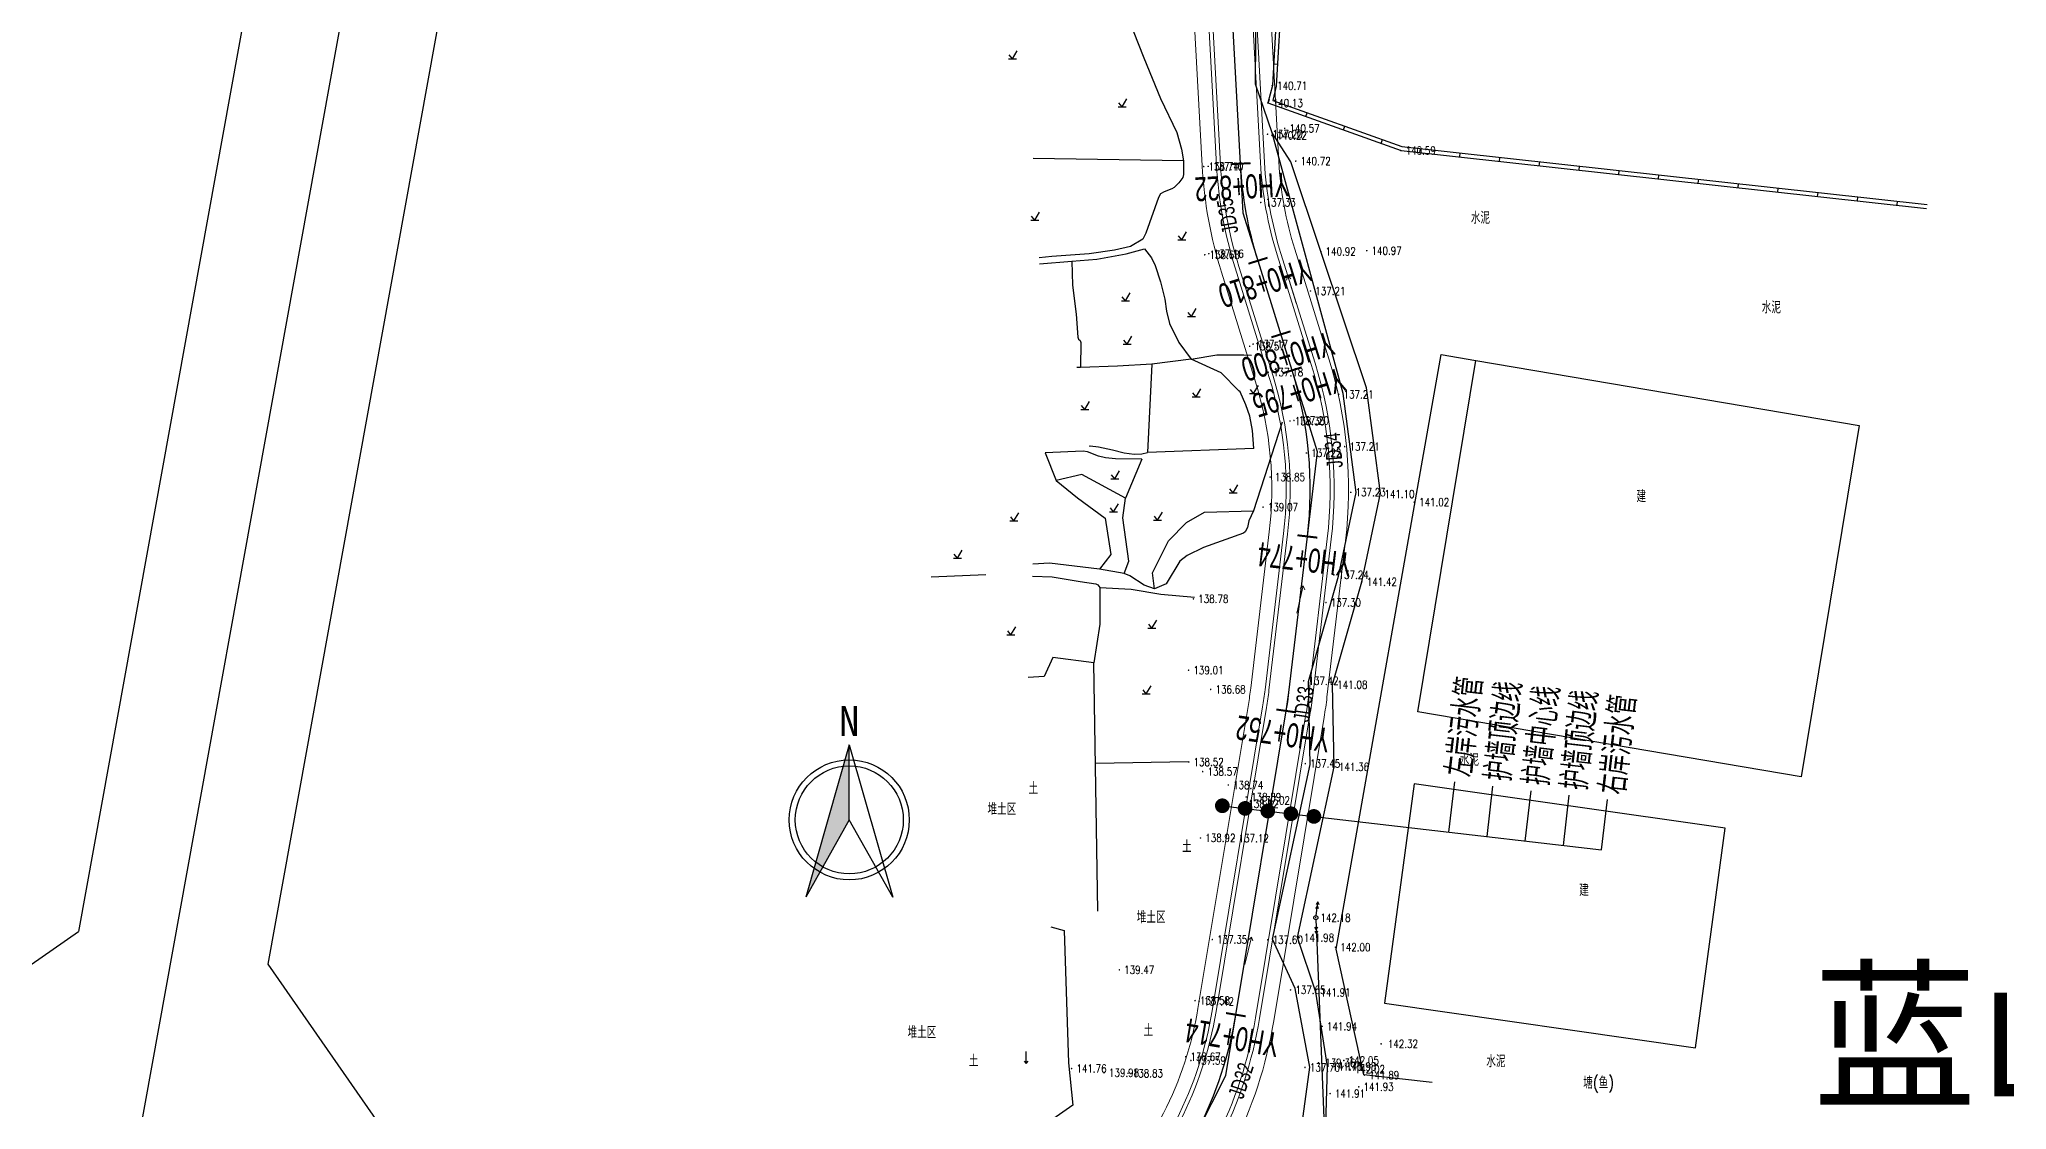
# Model space of a CAD drawing. Extents: x 529262 to 576451, y 2694391 to 2717535.
# Drawn here: x 562790.6 to 563036.5, y 2709759.7 to 2709893.4 of the extents above; entities that cross this region are included whole.
import ezdxf
from ezdxf.enums import TextEntityAlignment as Align
from ezdxf.xclip import XClip

# ---------------------------------------------------------------- set-up
doc = ezdxf.new("R2010")
doc.units = 0
doc.header["$XCLIPFRAME"] = 0
doc.linetypes.add('DASHED', pattern=[19.05, 12.7, -6.35])
for name, color, linetype in [('DLSS', 4, 'Continuous'), ('DMTZ', 8, 'Continuous'), ('GCD', 8, 'Continuous'), ('GXYZ', 8, 'Continuous'), ('JMD', 8, 'Continuous'), ('PP-COM', 7, 'Continuous'), ('RD-中线', 40, 'Continuous'), ('RD-红线', 7, 'Continuous'), ('ZBTZ', 8, 'Continuous'), ('ZJ', 7, 'Continuous'), ('交点标注', 3, 'Continuous'), ('地块名称', 1, 'Continuous'), ('桩号标注_YH', 2, 'Continuous'), ('路名', 7, 'Continuous'), ('道路中线_04护管挡墙', 7, 'Continuous'), ('雨水管径标注_YH', 95, 'Continuous')]:
    doc.layers.add(name, color=color, linetype=linetype)
doc.layers.add('SXSS', color=5, linetype='Continuous', lineweight=0)
doc.styles.add('EICAD', font='fsdb_e.shx', dxfattribs={"width": 0.707, "height": 2, "bigfont": 'tjhzf.shx'})
doc.styles.add('HZ', font='rs.shx', dxfattribs={"width": 0.8, "bigfont": 'hztxt.shx'})
doc.styles.add('JieTuHzTxt', font='smsim.shx', dxfattribs={"width": 0.7, "bigfont": 'smfs.shx'})
doc.styles.add('SMEDI', font='smsim.shx', dxfattribs={"width": 0.75, "height": 3.5, "bigfont": 'smfs.shx'})
doc.styles.get("Standard").update_dxf_attribs({"font": '', "height": 2.5, "bigfont": 'smfs.shx'})
doc.styles.get('Standard').set_extended_font_data('FangSong_GB2312')
doc.linetypes.add('10421', pattern='A,2,[150,AAA.SHX,S=0.5,R=0,X=0,Y=0.5],1e-11', length=2)
doc.linetypes.add('1161', pattern='A,0,[149,AAA.SHX,S=0.15,R=0,X=0,Y=0],-1.6', length=1.6)

# ---------------------------------------------------------------- blocks, each defined once
blk = doc.blocks.new('Compass1')
for p, q in [((0, 12.5), (-7.25, -12.86)), ((0, 0), (0, 12.5)), ((0, 0), (-7.25, -12.86))]:
    blk.add_line(p, q)
at = {"color": 2}
for p, q in [((0, 12.5), (7.26, -12.9)), ((7.26, -12.9), (0, 0))]:
    blk.add_line(p, q, dxfattribs=at)
at = {"color": 3}
blk.add_circle((0, 0), 10, dxfattribs=at)
at = {"color": 2}
blk.add_circle((0, 0), 9, dxfattribs=at)
blk.add_solid([(-7.25, -12.86), (0, 12.5), (0, 0)], dxfattribs=at)
at = {"color": 3}
blk.add_text('N', height=5, dxfattribs=at).set_placement((-0.01, 13.97), align=Align.CENTER)
blk = doc.blocks.new('A$C19FD0107')
at = {"layer": 'RD-中线', "color": 8, "linetype": 'Continuous', "flags": 128}
blk.add_lwpolyline([(-8137.34, 15683.84), (-8199.59, 15340.08)], dxfattribs=at)
at = {"layer": 'RD-红线', "color": 8, "linetype": 'Continuous', "flags": 128}
for points in [[(-8153.97, 15659.33), (-8202.51, 15391.31)], [(-8130.33, 15655.22), (-8178.85, 15387.24)]]:
    blk.add_lwpolyline(points, dxfattribs=at)
at = {"layer": 'RD-红线', "color": 8}
for points in [[(-8225.69, 15375.19), (-8202.51, 15391.31, 0.413261)], [(-8178.85, 15387.24), (-8162.67, 15363.99, 0.415167)]]:
    blk.add_lwpolyline(points, format="xyb", dxfattribs=at)
blk = doc.blocks.new('A$C78DC5665')
at = {"layer": '雨水管径标注_YH', "color": 2}
for p, q in [((0.92, 35.54), (0.92, -12.18)), ((0.92, 7.02), (7.25, 7.02)), ((0.92, 2.22), (7.25, 2.22)), ((0.92, -2.58), (7.25, -2.58)), ((0.92, -7.38), (7.25, -7.38)), ((0.92, -12.18), (7.25, -12.18))]:
    blk.add_line(p, q, dxfattribs=at)
at = {"layer": '雨水管径标注_YH', "color": 2, "const_width": 0.919}
for points in [[(0.46, 35.54, 1), (1.38, 35.54, 1)], [(0.46, 32.67, 1), (1.38, 32.67, 1)], [(0.46, 29.82, 1), (1.38, 29.82, 1)], [(0.46, 26.91, 1), (1.38, 26.91, 1)], [(0.46, 24.02, 1), (1.38, 24.02, 1)]]:
    blk.add_lwpolyline(points, format="xyb", close=True, dxfattribs=at)
at = {"layer": '雨水管径标注_YH', "color": 2, "style": 'SMEDI', "width": 0.75}
for s, p in [('左岸污水管', (8.01, 4.86)), ('护墙顶边线', (8.01, -0.06)), ('护墙中心线', (8.01, -4.85)), ('护墙顶边线', (8.01, -9.65)), ('右岸污水管', (8.01, -14.45))]:
    blk.add_text(s, height=3.5, dxfattribs=at).set_placement(p)
blk = doc.blocks.new('GC200')
at = {"linetype": 'Continuous', "const_width": 0.2, "flags": 128}
blk.add_lwpolyline([(-0.1, 0, 1), (0.1, 0, 1)], format="xyb", close=True, dxfattribs=at)
blk = doc.blocks.new('gc086')
at = {"color": 8}
for p, q in [((0, 0), (7, 0)), ((7, 0), (6.18, 0.57)), ((7, 0), (6.18, -0.57))]:
    blk.add_line(p, q, dxfattribs=at)
blk = doc.blocks.new('gc013a')
at = {"linetype": 'Continuous'}
blk.add_line((0.5, 0), (4, 0), dxfattribs=at)
at = {"linetype": 'Continuous', "flags": 128}
for points in [[(2.31, -0.4), (3, 0), (2.31, 0.4)], [(3.31, -0.4), (4, 0), (3.31, 0.4)]]:
    blk.add_lwpolyline(points, dxfattribs=at)
blk = doc.blocks.new('gc170')
at = {"color": 8, "linetype": 'Continuous'}
blk.add_circle((0, 0), 0.5, dxfattribs=at)
blk = doc.blocks.new('gc123')
at = {"color": 8}
for p, q in [((-1, 0), (1, 0)), ((0, 0), (-0.8, 1)), ((0, 0), (1.2, 2))]:
    blk.add_line(p, q, dxfattribs=at)
blk = doc.blocks.new('gc120')
at = {"color": 8}
for p, q in [((-0.5, 0.6), (0, 0)), ((0, 0), (0, 3)), ((0, 0), (0.5, 0.6))]:
    blk.add_line(p, q, dxfattribs=at)

msp = doc.modelspace()

# ---------------------------------------------------------------- linework, layer by layer
at = {"layer": 'DLSS', "color": 8, "linetype": 'Continuous', "flags": 128}
msp.add_lwpolyline([(562964.645, 2709763.025), (562956.108, 2709764.012), (562952.643, 2709779.69), (562965.773, 2709854.025), (562970.131, 2709853.271), (562970.131, 2709853.271)], dxfattribs=at)
at = {"layer": 'DMTZ', "linetype": '10421', "flags": 128}
for points in [[(562944.662, 2709881.715), (562944.661, 2709881.716), (562942.567, 2709887.808), (562942.678, 2709899.039), (562942.987, 2709912.527), (562946.356, 2709923.839)], [(562942.748, 2709750.413), (562944.033, 2709752.358), (562948.034, 2709755.181), (562949.385, 2709764.973), (562947.547, 2709774.798), (562944.706, 2709780.971), (562949.412, 2709802.792), (562949.204, 2709813.164), (562952.975, 2709826.334), (562955.147, 2709836.789), (562953.537, 2709849.16), (562944.661, 2709881.716)], [(562950.754, 2709866.908), (562946.991, 2709878.114), (562944.662, 2709881.715)], [(562928.729, 2709867.235), (562929.567, 2709866.103), (562930.038, 2709865.144), (562930.688, 2709863.115), (562931.254, 2709860.937), (562931.453, 2709859.431), (562931.85, 2709857.909), (562932.992, 2709855.504), (562934.525, 2709853.453)], [(562942.748, 2709750.413), (562944.409, 2709751.664), (562948.845, 2709753.492), (562951.375, 2709757.691), (562951.587, 2709765.035), (562950.103, 2709774.322), (562947.813, 2709781.144), (562952.418, 2709802.502), (562952.212, 2709812.772), (562955.89, 2709825.615), (562958.187, 2709836.675), (562956.474, 2709849.837), (562950.754, 2709866.908)], [(562945.894, 2709845.571), (562942.324, 2709834.47), (562941.742, 2709833.241), (562941.561, 2709832.409), (562941.284, 2709831.863), (562941.098, 2709831.677), (562936.1, 2709829.914), (562934.034, 2709828.917), (562933.129, 2709828.176), (562931.422, 2709825.341), (562929.946, 2709824.753), (562928.655, 2709825.213), (562926.895, 2709826.341), (562926.169, 2709826.65), (562923.081, 2709827.176)]]:
    msp.add_lwpolyline(points, dxfattribs=at)
at = {"layer": 'DMTZ', "linetype": '10421'}
for points in [[(562923.14, 2709824.911), (562927.021, 2709824.696), (562930.739, 2709824.068), (562934.975, 2709823.687)], [(562916.994, 2709782.499), (562918.651, 2709782.035), (562919.22, 2709765.513), (562919.757, 2709760.209), (562916.816, 2709758.152), (562912.013, 2709756.977), (562907.503, 2709754.821), (562903.867, 2709754.628)]]:
    msp.add_lwpolyline(points, dxfattribs=at)
at = {"layer": 'GXYZ', "linetype": 'Continuous'}
msp.add_line((562950.2, 2709781.636), (562951.779, 2709741.915), dxfattribs=at)
at = {"layer": 'JMD', "linetype": 'Continuous'}
for p, q in [((562944.842, 2709890.347), (562945.341, 2709890.318)), ((562944.178, 2709885.447), (562944.347, 2709885.918)), ((562948.886, 2709883.763), (562949.055, 2709884.234)), ((562953.594, 2709882.079), (562953.762, 2709882.55)), ((562958.302, 2709880.395), (562958.47, 2709880.866)), ((562963.134, 2709879.251), (562963.189, 2709879.748)), ((562968.104, 2709878.703), (562968.159, 2709879.2)), ((562973.074, 2709878.156), (562973.129, 2709878.653)), ((562978.044, 2709877.608), (562978.099, 2709878.105)), ((562983.014, 2709877.06), (562983.069, 2709877.557)), ((562987.984, 2709876.512), (562988.039, 2709877.009)), ((562992.954, 2709875.965), (562993.009, 2709876.462)), ((562997.924, 2709875.417), (562997.979, 2709875.914)), ((563002.894, 2709874.869), (563002.948, 2709875.366)), ((563007.864, 2709874.321), (563007.918, 2709874.818)), ((563012.833, 2709873.774), (563012.888, 2709874.271)), ((563017.803, 2709873.226), (563017.858, 2709873.723)), ((563022.773, 2709872.678), (563022.828, 2709873.175))]:
    msp.add_line(p, q, dxfattribs=at)
at = {"layer": 'JMD', "linetype": 'Continuous', "flags": 128}
for points in [[(563035.806, 2709922.751), (562954.699, 2709934.444), (562948.255, 2709928.916), (562950.225, 2709927.773), (562951.104, 2709923.19), (562947.133, 2709921.363), (562944.683, 2709911.453), (562943.768, 2709904.164), (562943.67, 2709899.558), (562943.616, 2709898.915), (562945.339, 2709899.046), (562944.686, 2709887.616), (562944.139, 2709885.461), (562960.774, 2709879.511), (563026.453, 2709872.273)], [(563035.735, 2709922.256), (562954.852, 2709933.917), (562949.115, 2709928.995), (562950.673, 2709928.091), (562951.669, 2709922.899), (562947.561, 2709921.009), (562945.175, 2709911.362), (562944.267, 2709904.127), (562944.17, 2709899.532), (562944.163, 2709899.458), (562945.871, 2709899.588), (562945.182, 2709887.54), (562944.735, 2709885.779), (562960.887, 2709880.002), (563026.507, 2709872.77)]]:
    msp.add_lwpolyline(points, dxfattribs=at)
for points in [[(563010.761, 2709801.244), (562962.883, 2709809.35), (562970.131, 2709853.271), (563018.009, 2709845.165)], [(563001.279, 2709794.824), (562962.415, 2709800.372), (562958.714, 2709772.941), (562997.578, 2709767.393)]]:
    msp.add_lwpolyline(points, close=True, dxfattribs=at)
at = {"layer": 'ZBTZ', "linetype": 'Continuous'}
for points in [[(562915.329, 2709908.281), (562915.513, 2709908.406), (562916.53, 2709908.581), (562919.608, 2709908.303), (562921.733, 2709907.697), (562923.063, 2709905.822), (562923.749, 2709904.417), (562923.963, 2709903.739), (562924.157, 2709902.34), (562924.34, 2709901.724), (562926.648, 2709896.056), (562928.618, 2709891.078), (562930.718, 2709886.017), (562932.759, 2709881.757)], [(562932.759, 2709881.757), (562933.343, 2709879.692), (562933.576, 2709878.218), (562933.569, 2709876.53), (562933.487, 2709876.129), (562933.005, 2709875.457), (562932.398, 2709874.889), (562932.133, 2709874.702), (562931.183, 2709874.358), (562930.698, 2709874.08), (562930.449, 2709873.646), (562928.871, 2709869.189), (562928.511, 2709868.441), (562926.959, 2709867.529), (562924.953, 2709867.04), (562921.793, 2709866.599), (562917.123, 2709866.258), (562915.533, 2709866.084)], [(562919.623, 2709865.667), (562922.736, 2709865.917), (562926.398, 2709866.605), (562928.729, 2709867.235)], [(562915.576, 2709865.342), (562919.623, 2709865.667), (562919.704, 2709862.694), (562920.172, 2709859.069), (562920.379, 2709856.183), (562920.451, 2709855.945), (562920.65, 2709855.769), (562920.741, 2709855.539), (562920.699, 2709852.388)], [(562940.518, 2709849.494), (562938.305, 2709851.744), (562934.525, 2709853.453), (562929.63, 2709852.807), (562925.323, 2709852.55), (562920.699, 2709852.388), (562920.235, 2709852.381)], [(562942.364, 2709842.292), (562942.2, 2709844.522), (562941.858, 2709846.294), (562941.374, 2709847.716), (562940.651, 2709849.335), (562940.518, 2709849.494)], [(562928.37, 2709840.925), (562925.074, 2709840.965), (562923.827, 2709841.099), (562922.969, 2709841.306), (562921.575, 2709841.853), (562921.04, 2709841.945), (562916.291, 2709841.741)], [(562921.827, 2709842.584), (562921.93, 2709842.587), (562922.952, 2709842.466), (562924.699, 2709842.085), (562926.16, 2709841.723), (562927.406, 2709841.58), (562928.382, 2709841.614), (562929.096, 2709841.752)], [(562914.704, 2709826.316), (562917.169, 2709826.251), (562920.661, 2709825.671), (562922.611, 2709825.353), (562922.883, 2709825.215), (562923.14, 2709824.911)]]:
    msp.add_lwpolyline(points, dxfattribs=at)
at = {"layer": 'ZBTZ', "linetype": 'Continuous', "flags": 128}
for points in [[(562933.576, 2709878.218), (562914.801, 2709878.514)], [(562929.63, 2709852.807), (562929.096, 2709841.752)], [(562942.364, 2709842.292), (562929.096, 2709841.752)], [(562923.081, 2709827.176), (562916.845, 2709827.938), (562914.769, 2709827.803)], [(562908.872, 2709826.471), (562902.043, 2709826.198)]]:
    msp.add_lwpolyline(points, dxfattribs=at)
at = {"layer": 'ZBTZ', "linetype": '1161', "flags": 128}
for points in [[(562934.525, 2709853.453), (562937.752, 2709853.974), (562941.117, 2709853.974), (562942.077, 2709853.937)], [(562928.37, 2709840.925), (562926.346, 2709836.062)]]:
    msp.add_lwpolyline(points, dxfattribs=at)
at = {"layer": 'ZBTZ', "linetype": '1161'}
for points in [[(562916.291, 2709841.741), (562917.656, 2709838.264), (562920.349, 2709836.112), (562923.774, 2709833.583), (562924.498, 2709829.046), (562923.081, 2709827.176)], [(562926.169, 2709826.65), (562926.756, 2709828.185), (562926.006, 2709833.627), (562926.346, 2709836.062), (562920.874, 2709839.022), (562917.656, 2709838.264)], [(562929.946, 2709824.753), (562929.723, 2709826.737), (562931.725, 2709830.717), (562933.976, 2709833.039), (562936.192, 2709834.298), (562942.324, 2709834.47)], [(562922.876, 2709784.44), (562922.367, 2709815.475), (562917.237, 2709816.163), (562916.164, 2709813.786), (562914.153, 2709813.642)]]:
    msp.add_lwpolyline(points, dxfattribs=at)
at = {"layer": 'ZBTZ', "linetype": 'Continuous', "elevation": 139.674, "flags": 128}
msp.add_lwpolyline([(562923.14, 2709824.911), (562923.124, 2709820.321), (562922.367, 2709815.475)], dxfattribs=at)
at = {"layer": 'ZBTZ', "linetype": '1161', "elevation": 113.997, "flags": 128}
msp.add_lwpolyline([(562934.203, 2709803.11), (562922.573, 2709802.92)], dxfattribs=at)
at = {"layer": '交点标注', "linetype": 'DASHED'}
for p, q in [((562941.049, 2709871.665), (562940.71, 2709877.862)), ((562942.894, 2709865.74), (562941.049, 2709871.665)), ((562950.326, 2709841.863), (562947.159, 2709852.039)), ((562949.069, 2709831.28), (562950.326, 2709841.863)), ((562946.425, 2709809.479), (562946.614, 2709810.618)), ((562946.614, 2709810.618), (562946.75, 2709811.764)), ((562938.864, 2709763.903), (562940.127, 2709771.518)), ((562935.363, 2709757.024), (562938.864, 2709763.903))]:
    msp.add_line(p, q, dxfattribs=at)
at = {"layer": '桩号标注_YH', "const_width": 0.25}
for points in [[(562939.461, 2709877.794), (562941.958, 2709877.931)], [(562941.7, 2709865.368), (562944.087, 2709866.111)], [(562944.564, 2709856.167), (562946.951, 2709856.91)], [(562945.965, 2709851.668), (562948.352, 2709852.411)], [(562947.828, 2709831.427), (562950.31, 2709831.133)], [(562945.188, 2709809.658), (562947.662, 2709809.3)], [(562938.894, 2709771.722), (562941.36, 2709771.313)]]:
    msp.add_lwpolyline(points, dxfattribs=at)
at = {"layer": '道路中线_04护管挡墙', "color": 8, "lineweight": 0}
for points in [[(562906.425, 2709622.857), (562903.93, 2709646.313, -0.1147847), (562906.968, 2709670.96), (562911.256, 2709682.664, 0.0438776), (562913.318, 2709690.308), (562920.462, 2709730.525, -0.0278307), (562921.86, 2709736.458), (562923.677, 2709742.611, -0.0459474), (562927.394, 2709751.948), (562931.085, 2709759.201, 0.0767345), (562935.392, 2709772.303), (562941.69, 2709810.265, 0.0115417), (562941.984, 2709812.33), (562944.302, 2709831.846, 0.1053915), (562942.576, 2709850.612), (562938.311, 2709864.313, -0.0618238), (562935.917, 2709877.599), (562934.62, 2709901.246, -0.0400681)], [(562908.215, 2709623.047), (562905.72, 2709646.503, -0.1147847), (562908.658, 2709670.341), (562912.946, 2709682.045, 0.0438776), (562915.091, 2709689.993), (562922.234, 2709730.21, -0.0278307), (562923.586, 2709735.949), (562925.403, 2709742.101, -0.0459474), (562928.999, 2709751.132), (562932.689, 2709758.384, 0.0767345), (562937.168, 2709772.009), (562943.466, 2709809.97, 0.0115417), (562943.771, 2709812.118), (562946.09, 2709831.634, 0.1053915), (562944.294, 2709851.147), (562940.029, 2709864.848, -0.0618238), (562937.714, 2709877.698), (562936.417, 2709901.345, -0.0400681)], [(562908.712, 2709623.1), (562906.218, 2709646.556, -0.1147847), (562909.128, 2709670.169), (562913.416, 2709681.873, 0.0438776), (562915.583, 2709689.906), (562922.726, 2709730.123, -0.0278307), (562924.066, 2709735.807), (562925.882, 2709741.96, -0.0459474), (562929.444, 2709750.905), (562933.135, 2709758.158, 0.0767345), (562937.661, 2709771.927), (562943.959, 2709809.888, 0.0115417), (562944.268, 2709812.059), (562946.586, 2709831.575, 0.1053915), (562944.772, 2709851.296), (562940.507, 2709864.997, -0.0618238), (562938.213, 2709877.725), (562936.916, 2709901.372, -0.0400681)], [(562913.684, 2709623.629), (562911.19, 2709647.085, -0.1147847), (562913.822, 2709668.448), (562918.11, 2709680.152, 0.0438776), (562920.506, 2709689.032), (562927.649, 2709729.248, -0.0278307), (562928.861, 2709734.391), (562930.678, 2709740.544, -0.0459474), (562933.9, 2709748.637), (562937.591, 2709755.89, 0.0767345), (562942.594, 2709771.109), (562948.892, 2709809.07, 0.0115417), (562949.233, 2709811.469), (562951.551, 2709830.985, 0.1053915), (562949.546, 2709852.782), (562945.281, 2709866.483, -0.0618238), (562943.206, 2709877.999), (562941.909, 2709901.646, -0.0400681)], [(562914.181, 2709623.682), (562911.687, 2709647.137, -0.1147847), (562914.292, 2709668.276), (562918.58, 2709679.98, 0.0438776), (562920.998, 2709688.944), (562928.142, 2709729.161, -0.0278307), (562929.341, 2709734.25), (562931.157, 2709740.402, -0.0459474), (562934.346, 2709748.411), (562938.037, 2709755.663, 0.0767345), (562943.087, 2709771.027), (562949.385, 2709808.988, 0.0115417), (562949.729, 2709811.41), (562952.048, 2709830.926, 0.1053915), (562950.023, 2709852.931), (562945.758, 2709866.631, -0.0618238), (562943.705, 2709878.026), (562942.408, 2709901.674, -0.0400681)], [(562915.971, 2709623.872), (562913.477, 2709647.328, -0.1147847), (562915.982, 2709667.657), (562920.27, 2709679.361, 0.0438776), (562922.77, 2709688.629), (562929.914, 2709728.846, -0.0278307), (562931.067, 2709733.74), (562932.884, 2709739.893, -0.0459474), (562935.95, 2709747.594), (562939.641, 2709754.847, 0.0767345), (562944.863, 2709770.732), (562951.161, 2709808.693, 0.0115417), (562951.517, 2709811.198), (562953.835, 2709830.714, 0.1053915), (562951.742, 2709853.466), (562947.477, 2709867.166, -0.0618238), (562945.502, 2709878.125), (562944.205, 2709901.772, -0.0400681)]]:
    msp.add_lwpolyline(points, format="xyb", dxfattribs=at)
at = {"layer": '道路中线_04护管挡墙', "color": 1}
msp.add_lwpolyline([(562911.198, 2709623.364), (562908.704, 2709646.82, -0.1147847), (562911.475, 2709669.308), (562915.763, 2709681.012, 0.0438776), (562918.044, 2709689.469), (562925.188, 2709729.686, -0.0278307), (562926.464, 2709735.099), (562928.28, 2709741.252, -0.0459474), (562931.672, 2709749.771), (562935.363, 2709757.024, 0.0767345), (562940.127, 2709771.518), (562946.425, 2709809.479, 0.0115417), (562946.75, 2709811.764), (562949.069, 2709831.28, 0.1053915), (562947.159, 2709852.039), (562942.894, 2709865.74, -0.0618238), (562940.71, 2709877.862), (562939.413, 2709901.509, -0.0400681)], format="xyb", dxfattribs=at)

# ---------------------------------------------------------------- block references
at = {"layer": 'GCD', "color": 3, "linetype": 'Continuous'}
ref = msp.add_blockref('GC200', (562944.674, 2709887.6, 140.713), dxfattribs=dict(at, xscale=0.5, yscale=0.5, zscale=0.5))
ref.add_attrib('height', '140.71', dxfattribs={"linetype": 'Continuous', "height": 1, "style": 'HZ', "width": 0.8}).set_placement((562945.274, 2709887.6, 140.713), align=Align.MIDDLE_LEFT)
ref = msp.add_blockref('GC200', (562944.127, 2709885.445, 140.131), dxfattribs=dict(at, xscale=0.5, yscale=0.5, zscale=0.5))
ref.add_attrib('height', '140.13', dxfattribs={"linetype": 'Continuous', "height": 1, "style": 'HZ', "width": 0.8}).set_placement((562944.727, 2709885.445, 140.131), align=Align.MIDDLE_LEFT)
at = {"layer": 'GCD', "linetype": 'Continuous'}
ref = msp.add_blockref('GC200', (562944.091, 2709881.545, 137.2), dxfattribs=dict(at, xscale=0.5, yscale=0.5, zscale=0.5))
ref.add_attrib('height', '137.20', dxfattribs={"linetype": 'Continuous', "height": 1, "style": 'HZ', "width": 0.8}).set_placement((562944.691, 2709881.545, 137.2), align=Align.MIDDLE_LEFT)
at = {"layer": 'GCD', "color": 3, "linetype": 'Continuous'}
ref = msp.add_blockref('GC200', (562944.633, 2709881.391, 140.217), dxfattribs=dict(at, xscale=0.5, yscale=0.5, zscale=0.5))
ref.add_attrib('height', '140.22', dxfattribs={"linetype": 'Continuous', "height": 1, "style": 'HZ', "width": 0.8}).set_placement((562945.233, 2709881.391, 140.217), align=Align.MIDDLE_LEFT)
ref = msp.add_blockref('GC200', (562946.221, 2709882.281, 140.565), dxfattribs=dict(at, xscale=0.5, yscale=0.5, zscale=0.5))
ref.add_attrib('height', '140.57', dxfattribs={"linetype": 'Continuous', "height": 1, "style": 'HZ', "width": 0.8}).set_placement((562946.821, 2709882.281, 140.565), align=Align.MIDDLE_LEFT)
ref = msp.add_blockref('GC200', (562960.748, 2709879.497, 140.593), dxfattribs=dict(at, xscale=0.5, yscale=0.5, zscale=0.5))
ref.add_attrib('height', '140.59', dxfattribs={"linetype": 'Continuous', "height": 1, "style": 'HZ', "width": 0.8}).set_placement((562961.348, 2709879.497, 140.593), align=Align.MIDDLE_LEFT)
ref = msp.add_blockref('GC200', (562936.11, 2709877.503, 138.74), dxfattribs=dict(at, xscale=0.5, yscale=0.5, zscale=0.5))
ref.add_attrib('height', '138.74', dxfattribs={"linetype": 'Continuous', "height": 1, "style": 'HZ', "width": 0.8}).set_placement((562936.71, 2709877.503, 138.74), align=Align.MIDDLE_LEFT)
at = {"layer": 'GCD', "linetype": 'Continuous'}
ref = msp.add_blockref('GC200', (562936.671, 2709877.531, 137.1), dxfattribs=dict(at, xscale=0.5, yscale=0.5, zscale=0.5))
ref.add_attrib('height', '137.10', dxfattribs={"linetype": 'Continuous', "height": 1, "style": 'HZ', "width": 0.8}).set_placement((562937.271, 2709877.531, 137.1), align=Align.MIDDLE_LEFT)
at = {"layer": 'GCD', "color": 3, "linetype": 'Continuous'}
ref = msp.add_blockref('GC200', (562947.613, 2709878.183, 140.715), dxfattribs=dict(at, xscale=0.5, yscale=0.5, zscale=0.5))
ref.add_attrib('height', '140.72', dxfattribs={"linetype": 'Continuous', "height": 1, "style": 'HZ', "width": 0.8}).set_placement((562948.213, 2709878.183, 140.715), align=Align.MIDDLE_LEFT)
ref = msp.add_blockref('GC200', (562943.239, 2709873.018, 137.334), dxfattribs=dict(at, xscale=0.5, yscale=0.5, zscale=0.5))
ref.add_attrib('height', '137.33', dxfattribs={"linetype": 'Continuous', "height": 1, "style": 'HZ', "width": 0.8}).set_placement((562943.839, 2709873.018, 137.334), align=Align.MIDDLE_LEFT)
ref = msp.add_blockref('GC200', (562936.242, 2709866.479, 138.679), dxfattribs=dict(at, xscale=0.5, yscale=0.5, zscale=0.5))
ref.add_attrib('height', '138.68', dxfattribs={"linetype": 'Continuous', "height": 1, "style": 'HZ', "width": 0.8}).set_placement((562936.842, 2709866.479, 138.679), align=Align.MIDDLE_LEFT)
at = {"layer": 'GCD', "linetype": 'Continuous'}
ref = msp.add_blockref('GC200', (562936.744, 2709866.616, 137.16), dxfattribs=dict(at, xscale=0.5, yscale=0.5, zscale=0.5))
ref.add_attrib('height', '137.16', dxfattribs={"linetype": 'Continuous', "height": 1, "style": 'HZ', "width": 0.8}).set_placement((562937.344, 2709866.616, 137.16), align=Align.MIDDLE_LEFT)
at = {"layer": 'GCD', "color": 3, "linetype": 'Continuous'}
ref = msp.add_blockref('GC200', (562950.742, 2709866.892, 140.923), dxfattribs=dict(at, xscale=0.5, yscale=0.5, zscale=0.5))
ref.add_attrib('height', '140.92', dxfattribs={"linetype": 'Continuous', "height": 1, "style": 'HZ', "width": 0.8}).set_placement((562951.342, 2709866.892, 140.923), align=Align.MIDDLE_LEFT)
ref = msp.add_blockref('GC200', (562956.484, 2709866.992, 140.966), dxfattribs=dict(at, xscale=0.5, yscale=0.5, zscale=0.5))
ref.add_attrib('height', '140.97', dxfattribs={"linetype": 'Continuous', "height": 1, "style": 'HZ', "width": 0.8}).set_placement((562957.084, 2709866.992, 140.966), align=Align.MIDDLE_LEFT)
at = {"layer": 'GCD', "linetype": 'Continuous'}
ref = msp.add_blockref('GC200', (562949.456, 2709861.952, 137.21), dxfattribs=dict(at, xscale=0.5, yscale=0.5, zscale=0.5))
ref.add_attrib('height', '137.21', dxfattribs={"linetype": 'Continuous', "height": 1, "style": 'HZ', "width": 0.8}).set_placement((562950.056, 2709861.952, 137.21), align=Align.MIDDLE_LEFT)
at = {"layer": 'GCD', "color": 3, "linetype": 'Continuous'}
ref = msp.add_blockref('GC200', (562941.856, 2709855.045, 138.568), dxfattribs=dict(at, xscale=0.5, yscale=0.5, zscale=0.5))
ref.add_attrib('height', '138.57', dxfattribs={"linetype": 'Continuous', "height": 1, "style": 'HZ', "width": 0.8}).set_placement((562942.456, 2709855.045, 138.568), align=Align.MIDDLE_LEFT)
at = {"layer": 'GCD', "linetype": 'Continuous'}
ref = msp.add_blockref('GC200', (562942.283, 2709855.32, 137.17), dxfattribs=dict(at, xscale=0.5, yscale=0.5, zscale=0.5))
ref.add_attrib('height', '137.17', dxfattribs={"linetype": 'Continuous', "height": 1, "style": 'HZ', "width": 0.8}).set_placement((562942.883, 2709855.32, 137.17), align=Align.MIDDLE_LEFT)
ref = msp.add_blockref('GC200', (562944.175, 2709851.797, 137.18), dxfattribs=dict(at, xscale=0.5, yscale=0.5, zscale=0.5))
ref.add_attrib('height', '137.18', dxfattribs={"linetype": 'Continuous', "height": 1, "style": 'HZ', "width": 0.8}).set_placement((562944.775, 2709851.797, 137.18), align=Align.MIDDLE_LEFT)
ref = msp.add_blockref('GC200', (562952.984, 2709849.031, 137.21), dxfattribs=dict(at, xscale=0.5, yscale=0.5, zscale=0.5))
ref.add_attrib('height', '137.21', dxfattribs={"linetype": 'Continuous', "height": 1, "style": 'HZ', "width": 0.8}).set_placement((562953.584, 2709849.031, 137.21), align=Align.MIDDLE_LEFT)
at = {"layer": 'GCD', "color": 3, "linetype": 'Continuous'}
ref = msp.add_blockref('GC200', (562946.894, 2709845.706, 138.345), dxfattribs=dict(at, xscale=0.5, yscale=0.5, zscale=0.5))
ref.add_attrib('height', '138.35', dxfattribs={"linetype": 'Continuous', "height": 1, "style": 'HZ', "width": 0.8}).set_placement((562947.494, 2709845.706, 138.345), align=Align.MIDDLE_LEFT)
at = {"layer": 'GCD', "linetype": 'Continuous'}
ref = msp.add_blockref('GC200', (562947.389, 2709845.778, 137.2), dxfattribs=dict(at, xscale=0.5, yscale=0.5, zscale=0.5))
ref.add_attrib('height', '137.20', dxfattribs={"linetype": 'Continuous', "height": 1, "style": 'HZ', "width": 0.8}).set_placement((562947.989, 2709845.778, 137.2), align=Align.MIDDLE_LEFT)
at = {"layer": 'GCD', "color": 3, "linetype": 'Continuous'}
ref = msp.add_blockref('GC200', (562948.942, 2709841.711, 137.217), dxfattribs=dict(at, xscale=0.5, yscale=0.5, zscale=0.5))
ref.add_attrib('height', '137.22', dxfattribs={"linetype": 'Continuous', "height": 1, "style": 'HZ', "width": 0.8}).set_placement((562949.542, 2709841.711, 137.217), align=Align.MIDDLE_LEFT)
at = {"layer": 'GCD', "linetype": 'Continuous'}
ref = msp.add_blockref('GC200', (562953.726, 2709842.514, 137.21), dxfattribs=dict(at, xscale=0.5, yscale=0.5, zscale=0.5))
ref.add_attrib('height', '137.21', dxfattribs={"linetype": 'Continuous', "height": 1, "style": 'HZ', "width": 0.8}).set_placement((562954.326, 2709842.514, 137.21), align=Align.MIDDLE_LEFT)
at = {"layer": 'GCD', "color": 3, "linetype": 'Continuous'}
ref = msp.add_blockref('GC200', (562944.405, 2709838.703, 138.846), dxfattribs=dict(at, xscale=0.5, yscale=0.5, zscale=0.5))
ref.add_attrib('height', '138.85', dxfattribs={"linetype": 'Continuous', "height": 1, "style": 'HZ', "width": 0.8}).set_placement((562945.005, 2709838.703, 138.846), align=Align.MIDDLE_LEFT)
at = {"layer": 'GCD', "linetype": 'Continuous'}
ref = msp.add_blockref('GC200', (562954.488, 2709836.795, 137.23), dxfattribs=dict(at, xscale=0.5, yscale=0.5, zscale=0.5))
ref.add_attrib('height', '137.23', dxfattribs={"linetype": 'Continuous', "height": 1, "style": 'HZ', "width": 0.8}).set_placement((562955.088, 2709836.795, 137.23), align=Align.MIDDLE_LEFT)
at = {"layer": 'GCD', "color": 3, "linetype": 'Continuous'}
ref = msp.add_blockref('GC200', (562958.086, 2709836.584, 141.104), dxfattribs=dict(at, xscale=0.5, yscale=0.5, zscale=0.5))
ref.add_attrib('height', '141.10', dxfattribs={"linetype": 'Continuous', "height": 1, "style": 'HZ', "width": 0.8}).set_placement((562958.686, 2709836.584, 141.104), align=Align.MIDDLE_LEFT)
ref = msp.add_blockref('GC200', (562943.524, 2709834.946, 139.07), dxfattribs=dict(at, xscale=0.5, yscale=0.5, zscale=0.5))
ref.add_attrib('height', '139.07', dxfattribs={"linetype": 'Continuous', "height": 1, "style": 'HZ', "width": 0.8}).set_placement((562944.124, 2709834.946, 139.07), align=Align.MIDDLE_LEFT)
ref = msp.add_blockref('GC200', (562962.421, 2709835.565, 141.015), dxfattribs=dict(at, xscale=0.5, yscale=0.5, zscale=0.5))
ref.add_attrib('height', '141.02', dxfattribs={"linetype": 'Continuous', "height": 1, "style": 'HZ', "width": 0.8}).set_placement((562963.021, 2709835.565, 141.015), align=Align.MIDDLE_LEFT)
at = {"layer": 'GCD', "linetype": 'Continuous'}
ref = msp.add_blockref('GC200', (562952.372, 2709826.489, 137.24), dxfattribs=dict(at, xscale=0.5, yscale=0.5, zscale=0.5))
ref.add_attrib('height', '137.24', dxfattribs={"linetype": 'Continuous', "height": 1, "style": 'HZ', "width": 0.8}).set_placement((562952.972, 2709826.489, 137.24), align=Align.MIDDLE_LEFT)
at = {"layer": 'GCD', "color": 3, "linetype": 'Continuous'}
ref = msp.add_blockref('GC200', (562955.878, 2709825.599, 141.415), dxfattribs=dict(at, xscale=0.5, yscale=0.5, zscale=0.5))
ref.add_attrib('height', '141.42', dxfattribs={"linetype": 'Continuous', "height": 1, "style": 'HZ', "width": 0.8}).set_placement((562956.478, 2709825.599, 141.415), align=Align.MIDDLE_LEFT)
ref = msp.add_blockref('GC200', (562934.823, 2709823.483, 138.78), dxfattribs=dict(at, xscale=0.5, yscale=0.5, zscale=0.5))
ref.add_attrib('height', '138.78', dxfattribs={"linetype": 'Continuous', "height": 1, "style": 'HZ', "width": 0.8}).set_placement((562935.423, 2709823.483, 138.78), align=Align.MIDDLE_LEFT)
at = {"layer": 'GCD', "linetype": 'Continuous'}
ref = msp.add_blockref('GC200', (562951.388, 2709823.02, 137.3), dxfattribs=dict(at, xscale=0.5, yscale=0.5, zscale=0.5))
ref.add_attrib('height', '137.30', dxfattribs={"linetype": 'Continuous', "height": 1, "style": 'HZ', "width": 0.8}).set_placement((562951.988, 2709823.02, 137.3), align=Align.MIDDLE_LEFT)
at = {"layer": 'GCD', "color": 3, "linetype": 'Continuous'}
ref = msp.add_blockref('GC200', (562934.217, 2709814.568, 139.006), dxfattribs=dict(at, xscale=0.5, yscale=0.5, zscale=0.5))
ref.add_attrib('height', '139.01', dxfattribs={"linetype": 'Continuous', "height": 1, "style": 'HZ', "width": 0.8}).set_placement((562934.817, 2709814.568, 139.006), align=Align.MIDDLE_LEFT)
ref = msp.add_blockref('GC200', (562936.979, 2709812.165, 136.68), dxfattribs=dict(at, xscale=0.5, yscale=0.5, zscale=0.5))
ref.add_attrib('height', '136.68', dxfattribs={"linetype": 'Continuous', "height": 1, "style": 'HZ', "width": 0.8}).set_placement((562937.579, 2709812.165, 136.68), align=Align.MIDDLE_LEFT)
at = {"layer": 'GCD', "linetype": 'Continuous'}
ref = msp.add_blockref('GC200', (562948.605, 2709813.246, 137.42), dxfattribs=dict(at, xscale=0.5, yscale=0.5, zscale=0.5))
ref.add_attrib('height', '137.42', dxfattribs={"linetype": 'Continuous', "height": 1, "style": 'HZ', "width": 0.8}).set_placement((562949.205, 2709813.246, 137.42), align=Align.MIDDLE_LEFT)
at = {"layer": 'GCD', "color": 3, "linetype": 'Continuous'}
ref = msp.add_blockref('GC200', (562952.2, 2709812.756, 141.075), dxfattribs=dict(at, xscale=0.5, yscale=0.5, zscale=0.5))
ref.add_attrib('height', '141.08', dxfattribs={"linetype": 'Continuous', "height": 1, "style": 'HZ', "width": 0.8}).set_placement((562952.8, 2709812.756, 141.075), align=Align.MIDDLE_LEFT)
ref = msp.add_blockref('GC200', (562934.241, 2709803.093, 138.52), dxfattribs=dict(at, xscale=0.5, yscale=0.5, zscale=0.5))
ref.add_attrib('height', '138.52', dxfattribs={"linetype": 'Continuous', "height": 1, "style": 'HZ', "width": 0.8}).set_placement((562934.841, 2709803.093, 138.52), align=Align.MIDDLE_LEFT)
at = {"layer": 'GCD', "linetype": 'Continuous'}
ref = msp.add_blockref('GC200', (562948.807, 2709802.894, 137.45), dxfattribs=dict(at, xscale=0.5, yscale=0.5, zscale=0.5))
ref.add_attrib('height', '137.45', dxfattribs={"linetype": 'Continuous', "height": 1, "style": 'HZ', "width": 0.8}).set_placement((562949.407, 2709802.894, 137.45), align=Align.MIDDLE_LEFT)
at = {"layer": 'GCD', "color": 3, "linetype": 'Continuous'}
ref = msp.add_blockref('GC200', (562952.406, 2709802.486, 141.364), dxfattribs=dict(at, xscale=0.5, yscale=0.5, zscale=0.5))
ref.add_attrib('height', '141.36', dxfattribs={"linetype": 'Continuous', "height": 1, "style": 'HZ', "width": 0.8}).set_placement((562953.006, 2709802.486, 141.364), align=Align.MIDDLE_LEFT)
ref = msp.add_blockref('GC200', (562935.981, 2709801.9, 138.571), dxfattribs=dict(at, xscale=0.5, yscale=0.5, zscale=0.5))
ref.add_attrib('height', '138.57', dxfattribs={"linetype": 'Continuous', "height": 1, "style": 'HZ', "width": 0.8}).set_placement((562936.581, 2709801.9, 138.571), align=Align.MIDDLE_LEFT)
ref = msp.add_blockref('GC200', (562939.18, 2709800.22, 138.742), dxfattribs=dict(at, xscale=0.5, yscale=0.5, zscale=0.5))
ref.add_attrib('height', '138.74', dxfattribs={"linetype": 'Continuous', "height": 1, "style": 'HZ', "width": 0.8}).set_placement((562939.78, 2709800.22, 138.742), align=Align.MIDDLE_LEFT)
ref = msp.add_blockref('GC200', (562941.084, 2709797.868, 138.92), dxfattribs=dict(at, xscale=0.5, yscale=0.5, zscale=0.5))
ref.add_attrib('height', '138.92', dxfattribs={"linetype": 'Continuous', "height": 1, "style": 'HZ', "width": 0.8}).set_placement((562941.684, 2709797.868, 138.92), align=Align.MIDDLE_LEFT)
ref = msp.add_blockref('GC200', (562941.424, 2709798.722, 138.894), dxfattribs=dict(at, xscale=0.5, yscale=0.5, zscale=0.5))
ref.add_attrib('height', '138.89', dxfattribs={"linetype": 'Continuous', "height": 1, "style": 'HZ', "width": 0.8}).set_placement((562942.024, 2709798.722, 138.894), align=Align.MIDDLE_LEFT)
ref = msp.add_blockref('GC200', (562942.52, 2709798.294, 137.024), dxfattribs=dict(at, xscale=0.5, yscale=0.5, zscale=0.5))
ref.add_attrib('height', '137.02', dxfattribs={"linetype": 'Continuous', "height": 1, "style": 'HZ', "width": 0.8}).set_placement((562943.12, 2709798.294, 137.024), align=Align.MIDDLE_LEFT)
ref = msp.add_blockref('GC200', (562935.707, 2709793.599, 138.916), dxfattribs=dict(at, xscale=0.5, yscale=0.5, zscale=0.5))
ref.add_attrib('height', '138.92', dxfattribs={"linetype": 'Continuous', "height": 1, "style": 'HZ', "width": 0.8}).set_placement((562936.307, 2709793.599, 138.916), align=Align.MIDDLE_LEFT)
at = {"layer": 'GCD', "linetype": 'Continuous'}
ref = msp.add_blockref('GC200', (562939.873, 2709793.558, 137.12), dxfattribs=dict(at, xscale=0.5, yscale=0.5, zscale=0.5))
ref.add_attrib('height', '137.12', dxfattribs={"linetype": 'Continuous', "height": 1, "style": 'HZ', "width": 0.8}).set_placement((562940.473, 2709793.558, 137.12), align=Align.MIDDLE_LEFT)
at = {"layer": 'GCD', "color": 3, "linetype": 'Continuous'}
ref = msp.add_blockref('GC200', (562950.097, 2709783.638, 142.184), dxfattribs=dict(at, xscale=0.5, yscale=0.5, zscale=0.5))
ref.add_attrib('height', '142.18', dxfattribs={"linetype": 'Continuous', "height": 1, "style": 'HZ', "width": 0.8}).set_placement((562950.697, 2709783.638, 142.184), align=Align.MIDDLE_LEFT)
at = {"layer": 'GCD', "linetype": 'Continuous'}
ref = msp.add_blockref('GC200', (562937.183, 2709780.91, 137.35), dxfattribs=dict(at, xscale=0.5, yscale=0.5, zscale=0.5))
ref.add_attrib('height', '137.35', dxfattribs={"linetype": 'Continuous', "height": 1, "style": 'HZ', "width": 0.8}).set_placement((562937.783, 2709780.91, 137.35), align=Align.MIDDLE_LEFT)
ref = msp.add_blockref('GC200', (562944.125, 2709780.877, 137.6), dxfattribs=dict(at, xscale=0.5, yscale=0.5, zscale=0.5))
ref.add_attrib('height', '137.60', dxfattribs={"linetype": 'Continuous', "height": 1, "style": 'HZ', "width": 0.8}).set_placement((562944.725, 2709780.877, 137.6), align=Align.MIDDLE_LEFT)
at = {"layer": 'GCD', "color": 3, "linetype": 'Continuous'}
ref = msp.add_blockref('GC200', (562948.038, 2709781.143, 141.98), dxfattribs=dict(at, xscale=0.5, yscale=0.5, zscale=0.5))
ref.add_attrib('height', '141.98', dxfattribs={"linetype": 'Continuous', "height": 1, "style": 'HZ', "width": 0.8}).set_placement((562948.638, 2709781.143, 141.98), align=Align.MIDDLE_LEFT)
ref = msp.add_blockref('GC200', (562952.578, 2709779.944, 141.998), dxfattribs=dict(at, xscale=0.5, yscale=0.5, zscale=0.5))
ref.add_attrib('height', '142.00', dxfattribs={"linetype": 'Continuous', "height": 1, "style": 'HZ', "width": 0.8}).set_placement((562953.178, 2709779.944, 141.998), align=Align.MIDDLE_LEFT)
ref = msp.add_blockref('GC200', (562925.563, 2709777.124, 139.468), dxfattribs=dict(at, xscale=0.5, yscale=0.5, zscale=0.5))
ref.add_attrib('height', '139.47', dxfattribs={"linetype": 'Continuous', "height": 1, "style": 'HZ', "width": 0.8}).set_placement((562926.163, 2709777.124, 139.468), align=Align.MIDDLE_LEFT)
ref = msp.add_blockref('GC200', (562935.026, 2709773.278, 138.581), dxfattribs=dict(at, xscale=0.5, yscale=0.5, zscale=0.5))
ref.add_attrib('height', '138.58', dxfattribs={"linetype": 'Continuous', "height": 1, "style": 'HZ', "width": 0.8}).set_placement((562935.626, 2709773.278, 138.581), align=Align.MIDDLE_LEFT)
at = {"layer": 'GCD', "linetype": 'Continuous'}
ref = msp.add_blockref('GC200', (562935.525, 2709773.179, 137.42), dxfattribs=dict(at, xscale=0.5, yscale=0.5, zscale=0.5))
ref.add_attrib('height', '137.42', dxfattribs={"linetype": 'Continuous', "height": 1, "style": 'HZ', "width": 0.8}).set_placement((562936.125, 2709773.179, 137.42), align=Align.MIDDLE_LEFT)
ref = msp.add_blockref('GC200', (562946.967, 2709774.612, 137.65), dxfattribs=dict(at, xscale=0.5, yscale=0.5, zscale=0.5))
ref.add_attrib('height', '137.65', dxfattribs={"linetype": 'Continuous', "height": 1, "style": 'HZ', "width": 0.8}).set_placement((562947.567, 2709774.612, 137.65), align=Align.MIDDLE_LEFT)
at = {"layer": 'GCD', "color": 3, "linetype": 'Continuous'}
ref = msp.add_blockref('GC200', (562950.091, 2709774.306, 141.911), dxfattribs=dict(at, xscale=0.5, yscale=0.5, zscale=0.5))
ref.add_attrib('height', '141.91', dxfattribs={"linetype": 'Continuous', "height": 1, "style": 'HZ', "width": 0.8}).set_placement((562950.691, 2709774.306, 141.911), align=Align.MIDDLE_LEFT)
ref = msp.add_blockref('GC200', (562950.912, 2709770.063, 141.941), dxfattribs=dict(at, xscale=0.5, yscale=0.5, zscale=0.5))
ref.add_attrib('height', '141.94', dxfattribs={"linetype": 'Continuous', "height": 1, "style": 'HZ', "width": 0.8}).set_placement((562951.512, 2709770.063, 141.941), align=Align.MIDDLE_LEFT)
ref = msp.add_blockref('GC200', (562933.85, 2709766.266, 138.673), dxfattribs=dict(at, xscale=0.5, yscale=0.5, zscale=0.5))
ref.add_attrib('height', '138.67', dxfattribs={"linetype": 'Continuous', "height": 1, "style": 'HZ', "width": 0.8}).set_placement((562934.45, 2709766.266, 138.673), align=Align.MIDDLE_LEFT)
ref = msp.add_blockref('GC200', (562934.508, 2709765.792, 137.588), dxfattribs=dict(at, xscale=0.5, yscale=0.5, zscale=0.5))
ref.add_attrib('height', '137.59', dxfattribs={"linetype": 'Continuous', "height": 1, "style": 'HZ', "width": 0.8}).set_placement((562935.108, 2709765.792, 137.588), align=Align.MIDDLE_LEFT)
ref = msp.add_blockref('GC200', (562953.626, 2709765.796, 142.052), dxfattribs=dict(at, xscale=0.5, yscale=0.5, zscale=0.5))
ref.add_attrib('height', '142.05', dxfattribs={"linetype": 'Continuous', "height": 1, "style": 'HZ', "width": 0.8}).set_placement((562954.226, 2709765.796, 142.052), align=Align.MIDDLE_LEFT)
at = {"layer": 'GCD', "linetype": 'Continuous', "xscale": 0.5, "yscale": 0.5}
for p in [(562958.285, 2709767.869, 142.323), (562950.451, 2709765.514, 139.359)]:
    msp.add_blockref('GC200', p, dxfattribs=at)
at = {"layer": 'GCD', "color": 3, "linetype": 'Continuous'}
ref = msp.add_blockref('GC200', (562919.6, 2709764.787, 141.761), dxfattribs=dict(at, xscale=0.5, yscale=0.5, zscale=0.5))
ref.add_attrib('height', '141.76', dxfattribs={"linetype": 'Continuous', "height": 1, "style": 'HZ', "width": 0.8}).set_placement((562920.2, 2709764.787, 141.761), align=Align.MIDDLE_LEFT)
at = {"layer": 'GCD', "linetype": 'Continuous'}
ref = msp.add_blockref('GC200', (562923.663, 2709764.262, 139.984), dxfattribs=dict(at, xscale=0.5, yscale=0.5, zscale=0.5))
ref.add_attrib('height', '139.98', dxfattribs={"linetype": 'Continuous', "height": 1, "style": 'HZ', "width": 0.8}).set_placement((562924.263, 2709764.262, 139.984), align=Align.MIDDLE_LEFT)
at = {"layer": 'GCD', "color": 3, "linetype": 'Continuous'}
ref = msp.add_blockref('GC200', (562926.645, 2709764.185, 138.833), dxfattribs=dict(at, xscale=0.5, yscale=0.5, zscale=0.5))
ref.add_attrib('height', '138.83', dxfattribs={"linetype": 'Continuous', "height": 1, "style": 'HZ', "width": 0.8}).set_placement((562927.245, 2709764.185, 138.833), align=Align.MIDDLE_LEFT)
at = {"layer": 'GCD', "linetype": 'Continuous'}
ref = msp.add_blockref('GC200', (562948.771, 2709764.932, 137.7), dxfattribs=dict(at, xscale=0.5, yscale=0.5, zscale=0.5))
ref.add_attrib('height', '137.70', dxfattribs={"linetype": 'Continuous', "height": 1, "style": 'HZ', "width": 0.8}).set_placement((562949.371, 2709764.932, 137.7), align=Align.MIDDLE_LEFT)
at = {"layer": 'GCD', "color": 3, "linetype": 'Continuous'}
ref = msp.add_blockref('GC200', (562951.581, 2709765.029, 141.754), dxfattribs=dict(at, xscale=0.5, yscale=0.5, zscale=0.5))
ref.add_attrib('height', '141.75', dxfattribs={"linetype": 'Continuous', "height": 1, "style": 'HZ', "width": 0.8}).set_placement((562952.181, 2709765.029, 141.754), align=Align.MIDDLE_LEFT)
ref = msp.add_blockref('GC200', (562953.317, 2709765.043, 141.979), dxfattribs=dict(at, xscale=0.5, yscale=0.5, zscale=0.5))
ref.add_attrib('height', '141.98', dxfattribs={"linetype": 'Continuous', "height": 1, "style": 'HZ', "width": 0.8}).set_placement((562953.917, 2709765.043, 141.979), align=Align.MIDDLE_LEFT)
ref = msp.add_blockref('GC200', (562954.393, 2709764.693, 142.021), dxfattribs=dict(at, xscale=0.5, yscale=0.5, zscale=0.5))
ref.add_attrib('height', '142.02', dxfattribs={"linetype": 'Continuous', "height": 1, "style": 'HZ', "width": 0.8}).set_placement((562954.993, 2709764.693, 142.021), align=Align.MIDDLE_LEFT)
ref = msp.add_blockref('GC200', (562956.181, 2709763.968, 141.893), dxfattribs=dict(at, xscale=0.5, yscale=0.5, zscale=0.5))
ref.add_attrib('height', '141.89', dxfattribs={"linetype": 'Continuous', "height": 1, "style": 'HZ', "width": 0.8}).set_placement((562956.781, 2709763.968, 141.893), align=Align.MIDDLE_LEFT)
ref = msp.add_blockref('GC200', (562951.904, 2709761.657, 141.905), dxfattribs=dict(at, xscale=0.5, yscale=0.5, zscale=0.5))
ref.add_attrib('height', '141.91', dxfattribs={"linetype": 'Continuous', "height": 1, "style": 'HZ', "width": 0.8}).set_placement((562952.504, 2709761.657, 141.905), align=Align.MIDDLE_LEFT)
ref = msp.add_blockref('GC200', (562955.485, 2709762.505, 141.932), dxfattribs=dict(at, xscale=0.5, yscale=0.5, zscale=0.5))
ref.add_attrib('height', '141.93', dxfattribs={"linetype": 'Continuous', "height": 1, "style": 'HZ', "width": 0.8}).set_placement((562956.085, 2709762.505, 141.932), align=Align.MIDDLE_LEFT)
at = {"layer": 'GXYZ', "linetype": 'Continuous'}
for xscale, yscale, rotation in [(0.5000000001016721, 0.5000000001016721, 82.27326235198163), (0.4999999999091577, 0.4999999999091577, 272.276224399289)]:
    msp.add_blockref('gc013a', (562950.121, 2709783.634), dxfattribs=dict(at, xscale=xscale, yscale=yscale, rotation=rotation))
at = {"layer": 'GXYZ', "linetype": 'Continuous', "xscale": 0.5, "yscale": 0.5}
msp.add_blockref('gc170', (562950.121, 2709783.634), dxfattribs=at)
at = {"layer": 'PP-COM'}
ref = msp.add_blockref('A$C19FD0107', (570997.993, 2694390.603), dxfattribs=at)
XClip(ref).set_block_clipping_path([(-9366.4383134884, 14428.6043910822), (-3328.4480743363, 17452.7484863754)])
at = {"layer": 'SXSS', "linetype": 'Continuous'}
for p, xscale, yscale, zscale, rotation in [((562947.647, 2709860.45), 0.5000000000174815, 0.5000000000174815, 0.5000000000174815, 107.1481924170578), ((562947.743, 2709821.688), 0.5000000001348535, 0.5000000001348535, 0.5000000001348535, 76.55224091412735), ((562941.254, 2709777.802), 0.4999999998678335, 0.4999999998678335, 0.4999999998678335, 76.56463655197803)]:
    msp.add_blockref('gc086', p, dxfattribs=dict(at, xscale=xscale, yscale=yscale, zscale=zscale, rotation=rotation))
at = {"layer": 'ZBTZ', "linetype": 'Continuous', "xscale": 0.5, "yscale": 0.5}
for name, p in [('gc123', (562912.2, 2709890.959)), ('gc123', (562925.92, 2709884.97)), ('gc123', (562914.995, 2709870.812)), ('gc123', (562933.359, 2709868.365)), ('gc123', (562926.319, 2709860.719)), ('gc123', (562934.583, 2709858.783)), ('gc123', (562926.523, 2709855.316)), ('gc123', (562935.162, 2709848.713)), ('gc123', (562942.347, 2709849.156)), ('gc123', (562921.248, 2709847.148)), ('gc123', (562924.997, 2709838.497)), ('gc123', (562939.773, 2709836.722)), ('gc123', (562924.85, 2709834.361)), ('gc123', (562912.384, 2709833.235)), ('gc123', (562930.339, 2709833.32)), ('gc123', (562905.322, 2709828.588)), ('gc123', (562912.011, 2709818.979)), ('gc123', (562929.641, 2709819.815)), ('gc123', (562928.936, 2709811.602)), ('gc120', (562913.926, 2709765.42, 29.164))]:
    msp.add_blockref(name, p, dxfattribs=at)
at = {"layer": '路名', "xscale": 0.75, "yscale": 0.75}
msp.add_blockref('Compass1', (562891.812, 2709795.864), dxfattribs=at)
at = {"layer": '雨水管径标注_YH', "rotation": 83.36457656409488}
msp.add_blockref('A$C78DC5665', (562973.631, 2709792.606), dxfattribs=at)

# ---------------------------------------------------------------- texts
at = {"layer": 'DLSS', "color": 8, "linetype": 'Continuous', "style": 'HZ', "width": 0.8}
for p in [(562970.694, 2709871.175), (563007.057, 2709859.984), (562969.315, 2709803.45), (562972.62, 2709765.775)]:
    msp.add_text('水泥', height=1.5, dxfattribs=at).set_placement(p, align=Align.MIDDLE)
at = {"layer": 'GCD', "linetype": 'Continuous', "style": 'HZ', "width": 0.8}
for s, p in [('142.32', (562961.01, 2709767.869)), ('139.36', (562953.176, 2709765.514))]:
    msp.add_text(s, height=1, dxfattribs=at).set_placement(p, align=Align.MIDDLE)
at = {"layer": 'JMD', "linetype": 'Continuous', "style": 'HZ', "width": 0.8}
for p in [(562990.799, 2709836.382), (562983.64, 2709787.167)]:
    msp.add_text('建', height=1.5, dxfattribs=at).set_placement(p, align=Align.MIDDLE)
at = {"layer": 'SXSS', "linetype": 'Continuous', "style": 'HZ', "width": 0.8}
for p in [(562914.808, 2709799.888), (562933.998, 2709792.614), (562929.2, 2709769.635), (562907.363, 2709765.833)]:
    msp.add_text('土', height=1.5, dxfattribs=at).set_placement(p, align=Align.MIDDLE)
at = {"layer": 'SXSS', "linetype": '10421', "style": 'HZ', "width": 0.8}
msp.add_text('塘(鱼)', height=1.5, dxfattribs=at).set_placement((562985.464, 2709762.911), align=Align.MIDDLE)
at = {"layer": 'ZJ', "color": 8, "linetype": 'Continuous', "style": 'HZ', "width": 0.8}
for p in [(562910.878, 2709797.29), (562929.541, 2709783.78), (562900.885, 2709769.389)]:
    msp.add_text('堆土区', height=1.5, dxfattribs=at).set_placement(p, align=Align.MIDDLE)
at = {"layer": '交点标注', "style": 'EICAD', "width": 0.707}
for s, rotation, p in [('JD35', 100.21472, (562939.081, 2709871.311)), ('JD34', 95.25764, (562952.318, 2709842.046)), ('JD33', 81.90256, (562948.594, 2709810.336)), ('JD32', 71.8041, (562940.764, 2709763.279))]:
    msp.add_text(s, height=2, rotation=rotation, dxfattribs=at).set_placement(p, align=Align.MIDDLE_CENTER)
at = {"layer": '地块名称', "color": 1}
msp.add_text('蓝山上城', height=15, dxfattribs=at).set_placement((563012.249, 2709761.354))
at = {"layer": '桩号标注_YH', "style": 'JieTuHzTxt', "width": 0.7}
for s, rotation, p in [('YH0+822', 183.13925, (562940.737, 2709877.363)), ('YH0+810', 197.2902, (562943.043, 2709865.262)), ('YH0+800', 197.2902, (562945.907, 2709856.061)), ('YH0+795', 197.2902, (562947.307, 2709851.562)), ('YH0+774', 173.22508, (562949.01, 2709830.784)), ('YH0+752', 171.76358, (562946.354, 2709808.984)), ('YH0+714', 170.58003, (562940.045, 2709771.025))]:
    msp.add_text(s, height=3, rotation=rotation, dxfattribs=at).set_placement(p, align=Align.BOTTOM_CENTER)

doc.saveas('drawing.dxf')
